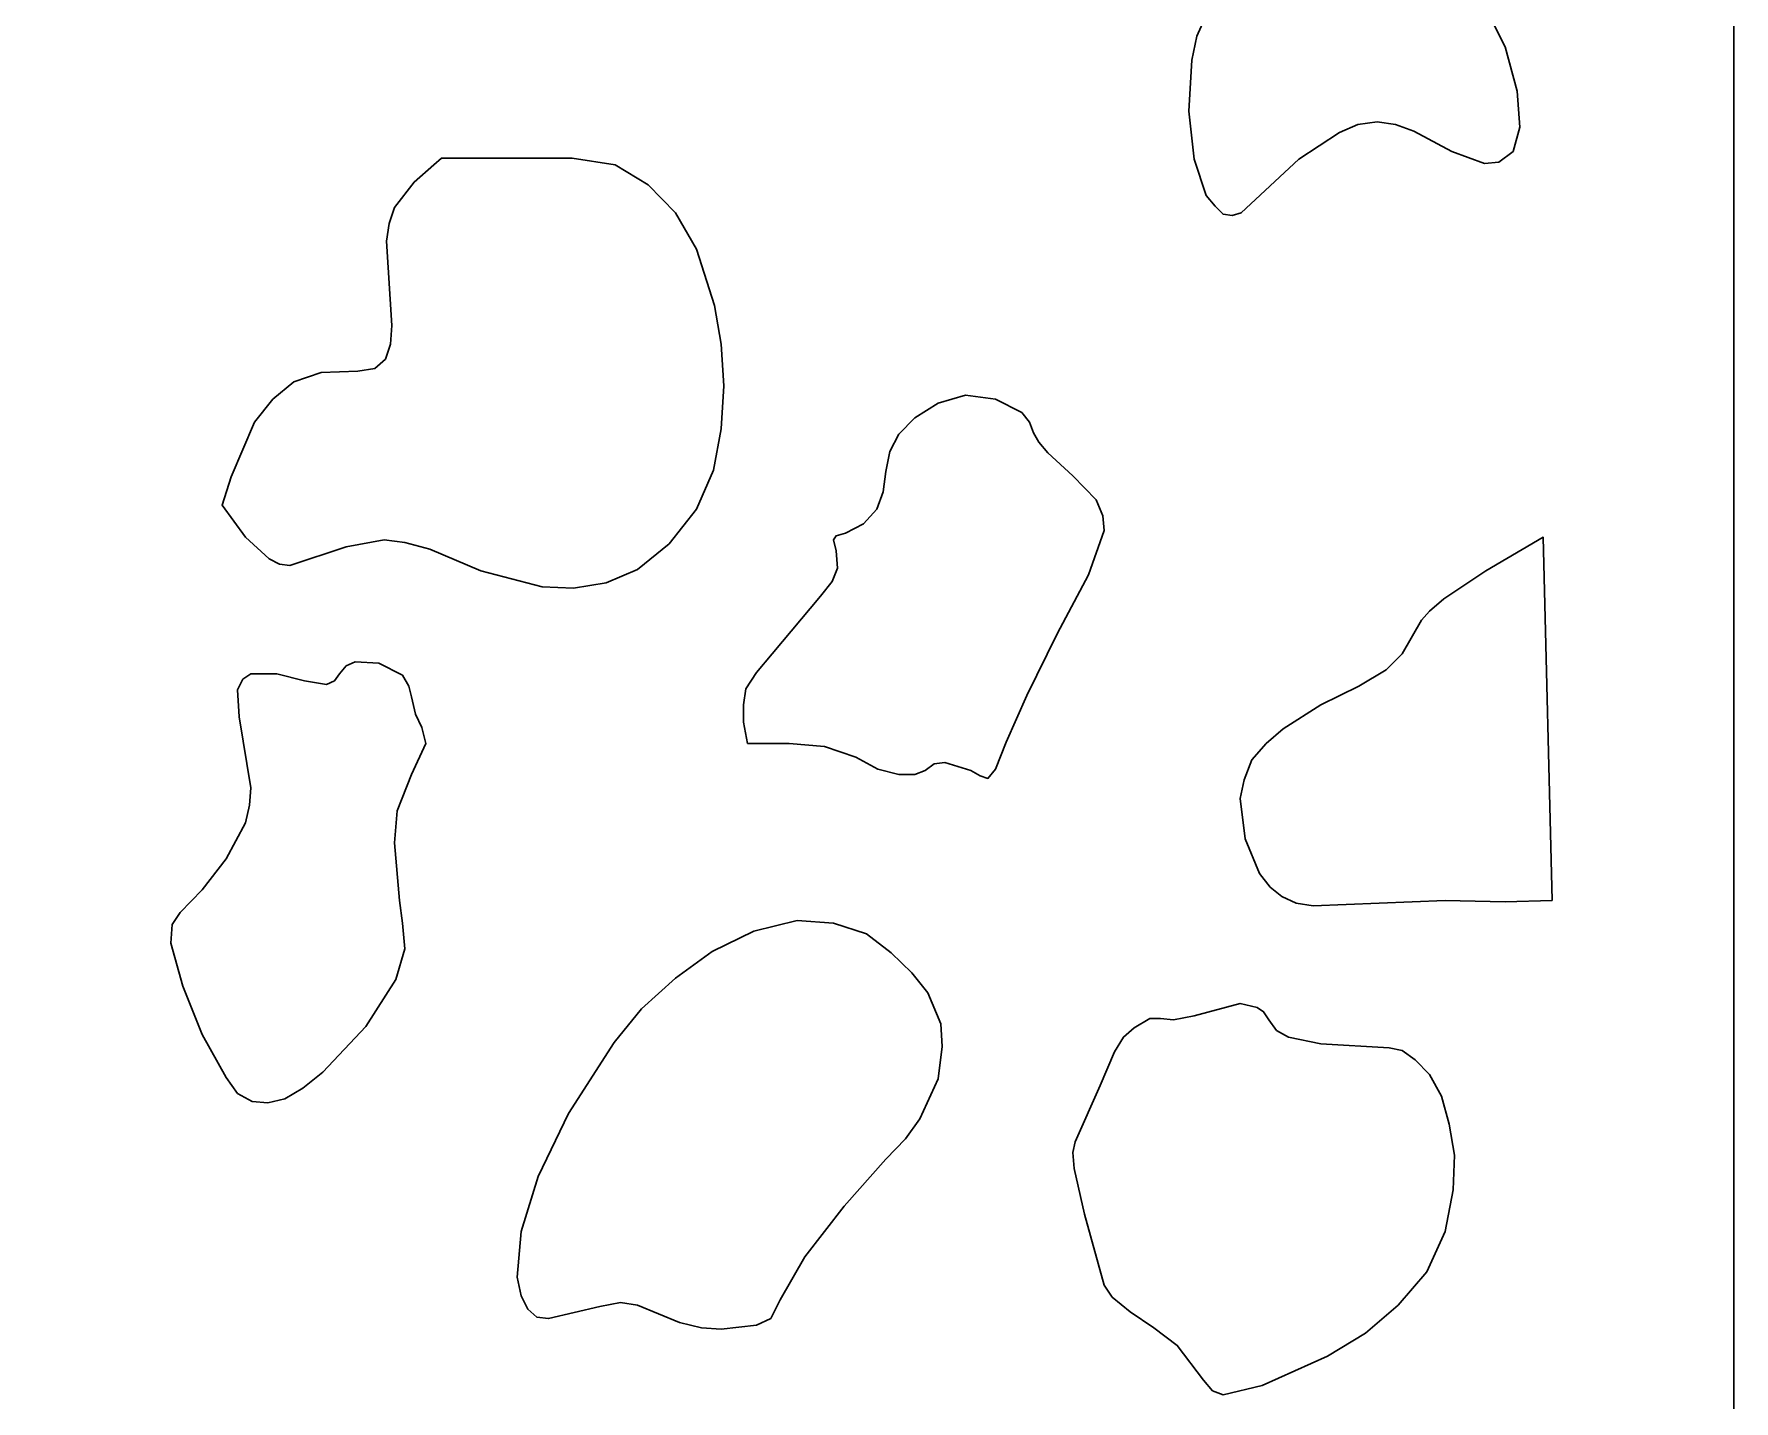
# Model space of a CAD drawing. Header units: centimetres. Extents: x -27 to -21, y -9 to 9.
# Drawn here: x -23.871 to -21, y -6.807 to -4.499 of the extents above; entities that cross this region are included whole.
import ezdxf

# ---------------------------------------------------------------- set-up
doc = ezdxf.new("R2010")
doc.units = ezdxf.units.CM
doc.header["$MEASUREMENT"] = 0
doc.layers.add('layer 1', color=7, linetype='Continuous')

msp = doc.modelspace()

# ---------------------------------------------------------------- linework, layer by layer
at = {"layer": 'layer 1', "color": 250, "lineweight": 30}
for points, knots in [([(-21.00043, -8.99444), (-21.00043, -8.99444), (-26.99914, -8.99536), (-26.99914, -8.99536), (-26.99914, -8.99536), (-26.99914, -8.99536), (-26.99914, 9.00077), (-26.99914, 9.00077), (-26.99914, 9.00077), (-26.99914, 9.00077), (-21.00043, 9.00077), (-21.00043, 9.00077), (-21.00043, 9.00077), (-21.00043, 9.00077), (-21.00043, -8.99444), (-21.00043, -8.99444)], [0, 0, 0, 0, 0.2, 0.2, 0.2, 0.2, 0.4, 0.4, 0.4, 0.4, 0.6, 0.6, 0.6, 0.6, 1, 1, 1, 1]), ([(-21.83258, -4.80149), (-21.83258, -4.80149), (-21.73527, -4.71095), (-21.73527, -4.71095), (-21.73527, -4.71095), (-21.73527, -4.71095), (-21.66695, -4.66578), (-21.66695, -4.66578), (-21.66695, -4.66578), (-21.66695, -4.66578), (-21.63596, -4.65214), (-21.63596, -4.65214), (-21.63596, -4.65214), (-21.63596, -4.65214), (-21.60296, -4.64771), (-21.60296, -4.64771), (-21.60296, -4.64771), (-21.60296, -4.64771), (-21.57197, -4.65214), (-21.57197, -4.65214), (-21.57197, -4.65214), (-21.57197, -4.65214), (-21.54131, -4.66357), (-21.54131, -4.66357), (-21.54131, -4.66357), (-21.54131, -4.66357), (-21.47699, -4.69749), (-21.47699, -4.69749), (-21.47699, -4.69749), (-21.47699, -4.69749), (-21.422, -4.71778), (-21.422, -4.71778), (-21.422, -4.71778), (-21.422, -4.71778), (-21.39768, -4.71556), (-21.39768, -4.71556), (-21.39768, -4.71556), (-21.39768, -4.71556), (-21.37335, -4.69749), (-21.37335, -4.69749), (-21.37335, -4.69749), (-21.37335, -4.69749), (-21.36235, -4.65674), (-21.36235, -4.65674), (-21.36235, -4.65674), (-21.36235, -4.65674), (-21.36668, -4.59571), (-21.36668, -4.59571), (-21.36668, -4.59571), (-21.36668, -4.59571), (-21.38668, -4.52104), (-21.38668, -4.52104), (-21.38668, -4.52104), (-21.38668, -4.52104), (-21.42434, -4.44636), (-21.42434, -4.44636), (-21.42434, -4.44636), (-21.42434, -4.44636), (-21.47266, -4.37629), (-21.47266, -4.37629), (-21.47266, -4.37629), (-21.47266, -4.37629), (-21.50132, -4.34679), (-21.50132, -4.34679), (-21.50132, -4.34679), (-21.50132, -4.34679), (-21.53465, -4.32411), (-21.53465, -4.32411), (-21.53465, -4.32411), (-21.53465, -4.32411), (-21.56997, -4.30844), (-21.56997, -4.30844), (-21.56997, -4.30844), (-21.56997, -4.30844), (-21.6053, -4.29922), (-21.6053, -4.29922), (-21.6053, -4.29922), (-21.6053, -4.29922), (-21.64496, -4.30383), (-21.64496, -4.30383), (-21.64496, -4.30383), (-21.64496, -4.30383), (-21.68695, -4.31508), (-21.68695, -4.31508), (-21.68695, -4.31508), (-21.68695, -4.31508), (-21.76193, -4.3514), (-21.76193, -4.3514), (-21.76193, -4.3514), (-21.76193, -4.3514), (-21.82158, -4.38754), (-21.82158, -4.38754), (-21.82158, -4.38754), (-21.82158, -4.38754), (-21.86124, -4.42368), (-21.86124, -4.42368), (-21.86124, -4.42368), (-21.86124, -4.42368), (-21.8899, -4.46443), (-21.8899, -4.46443), (-21.8899, -4.46443), (-21.8899, -4.46443), (-21.90757, -4.50297), (-21.90757, -4.50297), (-21.90757, -4.50297), (-21.90757, -4.50297), (-21.91623, -4.54353), (-21.91623, -4.54353), (-21.91623, -4.54353), (-21.91623, -4.54353), (-21.9209, -4.62964), (-21.9209, -4.62964), (-21.9209, -4.62964), (-21.9209, -4.62964), (-21.9119, -4.71095), (-21.9119, -4.71095), (-21.9119, -4.71095), (-21.9119, -4.71095), (-21.8919, -4.77199), (-21.8919, -4.77199), (-21.8919, -4.77199), (-21.8919, -4.77199), (-21.87657, -4.79024), (-21.87657, -4.79024), (-21.87657, -4.79024), (-21.87657, -4.79024), (-21.86324, -4.8037), (-21.86324, -4.8037), (-21.86324, -4.8037), (-21.86324, -4.8037), (-21.84791, -4.80591), (-21.84791, -4.80591), (-21.84791, -4.80591), (-21.84791, -4.80591), (-21.83258, -4.80149), (-21.83258, -4.80149)], [0, 0, 0, 0, 0.0285714, 0.0285714, 0.0285714, 0.0285714, 0.0571429, 0.0571429, 0.0571429, 0.0571429, 0.0857143, 0.0857143, 0.0857143, 0.0857143, 0.1142857, 0.1142857, 0.1142857, 0.1142857, 0.1428571, 0.1428571, 0.1428571, 0.1428571, 0.1714286, 0.1714286, 0.1714286, 0.1714286, 0.2, 0.2, 0.2, 0.2, 0.2285714, 0.2285714, 0.2285714, 0.2285714, 0.2571429, 0.2571429, 0.2571429, 0.2571429, 0.2857143, 0.2857143, 0.2857143, 0.2857143, 0.3142857, 0.3142857, 0.3142857, 0.3142857, 0.3428571, 0.3428571, 0.3428571, 0.3428571, 0.3714286, 0.3714286, 0.3714286, 0.3714286, 0.4, 0.4, 0.4, 0.4, 0.4285714, 0.4285714, 0.4285714, 0.4285714, 0.4571429, 0.4571429, 0.4571429, 0.4571429, 0.4857143, 0.4857143, 0.4857143, 0.4857143, 0.5142857, 0.5142857, 0.5142857, 0.5142857, 0.5428571, 0.5428571, 0.5428571, 0.5428571, 0.5714286, 0.5714286, 0.5714286, 0.5714286, 0.6, 0.6, 0.6, 0.6, 0.6285714, 0.6285714, 0.6285714, 0.6285714, 0.6571429, 0.6571429, 0.6571429, 0.6571429, 0.6857143, 0.6857143, 0.6857143, 0.6857143, 0.7142857, 0.7142857, 0.7142857, 0.7142857, 0.7428571, 0.7428571, 0.7428571, 0.7428571, 0.7714286, 0.7714286, 0.7714286, 0.7714286, 0.8, 0.8, 0.8, 0.8, 0.8285714, 0.8285714, 0.8285714, 0.8285714, 0.8571429, 0.8571429, 0.8571429, 0.8571429, 0.8857143, 0.8857143, 0.8857143, 0.8857143, 0.9142857, 0.9142857, 0.9142857, 0.9142857, 0.9428571, 0.9428571, 0.9428571, 0.9428571, 1, 1, 1, 1]), ([(-23.43924, -5.39632), (-23.43924, -5.39632), (-23.34426, -5.36479), (-23.34426, -5.36479), (-23.34426, -5.36479), (-23.34426, -5.36479), (-23.28027, -5.35336), (-23.28027, -5.35336), (-23.28027, -5.35336), (-23.28027, -5.35336), (-23.24494, -5.35797), (-23.24494, -5.35797), (-23.24494, -5.35797), (-23.24494, -5.35797), (-23.20295, -5.36921), (-23.20295, -5.36921), (-23.20295, -5.36921), (-23.20295, -5.36921), (-23.11697, -5.40554), (-23.11697, -5.40554), (-23.11697, -5.40554), (-23.11697, -5.40554), (-23.01333, -5.43264), (-23.01333, -5.43264), (-23.01333, -5.43264), (-23.01333, -5.43264), (-22.96034, -5.43486), (-22.96034, -5.43486), (-22.96034, -5.43486), (-22.96034, -5.43486), (-22.90502, -5.42582), (-22.90502, -5.42582), (-22.90502, -5.42582), (-22.90502, -5.42582), (-22.85203, -5.40314), (-22.85203, -5.40314), (-22.85203, -5.40314), (-22.85203, -5.40314), (-22.79904, -5.36018), (-22.79904, -5.36018), (-22.79904, -5.36018), (-22.79904, -5.36018), (-22.75272, -5.30136), (-22.75272, -5.30136), (-22.75272, -5.30136), (-22.75272, -5.30136), (-22.72406, -5.23572), (-22.72406, -5.23572), (-22.72406, -5.23572), (-22.72406, -5.23572), (-22.71073, -5.16565), (-22.71073, -5.16565), (-22.71073, -5.16565), (-22.71073, -5.16565), (-22.70639, -5.09337), (-22.70639, -5.09337), (-22.70639, -5.09337), (-22.70639, -5.09337), (-22.71073, -5.02312), (-22.71073, -5.02312), (-22.71073, -5.02312), (-22.71073, -5.02312), (-22.72206, -4.95748), (-22.72206, -4.95748), (-22.72206, -4.95748), (-22.72206, -4.95748), (-22.75272, -4.86252), (-22.75272, -4.86252), (-22.75272, -4.86252), (-22.75272, -4.86252), (-22.78804, -4.80149), (-22.78804, -4.80149), (-22.78804, -4.80149), (-22.78804, -4.80149), (-22.83437, -4.75392), (-22.83437, -4.75392), (-22.83437, -4.75392), (-22.83437, -4.75392), (-22.88969, -4.71999), (-22.88969, -4.71999), (-22.88969, -4.71999), (-22.88969, -4.71999), (-22.96234, -4.70874), (-22.96234, -4.70874), (-22.96234, -4.70874), (-22.96234, -4.70874), (-23.18329, -4.70874), (-23.18329, -4.70874), (-23.18329, -4.70874), (-23.18329, -4.70874), (-23.19629, -4.71999), (-23.19629, -4.71999), (-23.19629, -4.71999), (-23.19629, -4.71999), (-23.22961, -4.74949), (-23.22961, -4.74949), (-23.22961, -4.74949), (-23.22961, -4.74949), (-23.26261, -4.79245), (-23.26261, -4.79245), (-23.26261, -4.79245), (-23.26261, -4.79245), (-23.27161, -4.81956), (-23.27161, -4.81956), (-23.27161, -4.81956), (-23.27161, -4.81956), (-23.27594, -4.84906), (-23.27594, -4.84906), (-23.27594, -4.84906), (-23.27594, -4.84906), (-23.26694, -4.99141), (-23.26694, -4.99141), (-23.26694, -4.99141), (-23.26694, -4.99141), (-23.26927, -5.02312), (-23.26927, -5.02312), (-23.26927, -5.02312), (-23.26927, -5.02312), (-23.27794, -5.04801), (-23.27794, -5.04801), (-23.27794, -5.04801), (-23.27794, -5.04801), (-23.2956, -5.06387), (-23.2956, -5.06387), (-23.2956, -5.06387), (-23.2956, -5.06387), (-23.32459, -5.06848), (-23.32459, -5.06848), (-23.32459, -5.06848), (-23.32459, -5.06848), (-23.38625, -5.07069), (-23.38625, -5.07069), (-23.38625, -5.07069), (-23.38625, -5.07069), (-23.43257, -5.08655), (-23.43257, -5.08655), (-23.43257, -5.08655), (-23.43257, -5.08655), (-23.4679, -5.11587), (-23.4679, -5.11587), (-23.4679, -5.11587), (-23.4679, -5.11587), (-23.49889, -5.1544), (-23.49889, -5.1544), (-23.49889, -5.1544), (-23.49889, -5.1544), (-23.53855, -5.24715), (-23.53855, -5.24715), (-23.53855, -5.24715), (-23.53855, -5.24715), (-23.55388, -5.29454), (-23.55388, -5.29454), (-23.55388, -5.29454), (-23.55388, -5.29454), (-23.51422, -5.34893), (-23.51422, -5.34893), (-23.51422, -5.34893), (-23.51422, -5.34893), (-23.47456, -5.38507), (-23.47456, -5.38507), (-23.47456, -5.38507), (-23.47456, -5.38507), (-23.4569, -5.39411), (-23.4569, -5.39411), (-23.4569, -5.39411), (-23.4569, -5.39411), (-23.43924, -5.39632), (-23.43924, -5.39632)], [0, 0, 0, 0, 0.0232558, 0.0232558, 0.0232558, 0.0232558, 0.0465116, 0.0465116, 0.0465116, 0.0465116, 0.0697674, 0.0697674, 0.0697674, 0.0697674, 0.0930233, 0.0930233, 0.0930233, 0.0930233, 0.1162791, 0.1162791, 0.1162791, 0.1162791, 0.1395349, 0.1395349, 0.1395349, 0.1395349, 0.1627907, 0.1627907, 0.1627907, 0.1627907, 0.1860465, 0.1860465, 0.1860465, 0.1860465, 0.2093023, 0.2093023, 0.2093023, 0.2093023, 0.2325581, 0.2325581, 0.2325581, 0.2325581, 0.255814, 0.255814, 0.255814, 0.255814, 0.2790698, 0.2790698, 0.2790698, 0.2790698, 0.3023256, 0.3023256, 0.3023256, 0.3023256, 0.3255814, 0.3255814, 0.3255814, 0.3255814, 0.3488372, 0.3488372, 0.3488372, 0.3488372, 0.372093, 0.372093, 0.372093, 0.372093, 0.3953488, 0.3953488, 0.3953488, 0.3953488, 0.4186047, 0.4186047, 0.4186047, 0.4186047, 0.4418605, 0.4418605, 0.4418605, 0.4418605, 0.4651163, 0.4651163, 0.4651163, 0.4651163, 0.4883721, 0.4883721, 0.4883721, 0.4883721, 0.5116279, 0.5116279, 0.5116279, 0.5116279, 0.5348837, 0.5348837, 0.5348837, 0.5348837, 0.5581395, 0.5581395, 0.5581395, 0.5581395, 0.5813953, 0.5813953, 0.5813953, 0.5813953, 0.6046512, 0.6046512, 0.6046512, 0.6046512, 0.627907, 0.627907, 0.627907, 0.627907, 0.6511628, 0.6511628, 0.6511628, 0.6511628, 0.6744186, 0.6744186, 0.6744186, 0.6744186, 0.6976744, 0.6976744, 0.6976744, 0.6976744, 0.7209302, 0.7209302, 0.7209302, 0.7209302, 0.744186, 0.744186, 0.744186, 0.744186, 0.7674419, 0.7674419, 0.7674419, 0.7674419, 0.7906977, 0.7906977, 0.7906977, 0.7906977, 0.8139535, 0.8139535, 0.8139535, 0.8139535, 0.8372093, 0.8372093, 0.8372093, 0.8372093, 0.8604651, 0.8604651, 0.8604651, 0.8604651, 0.8837209, 0.8837209, 0.8837209, 0.8837209, 0.9069767, 0.9069767, 0.9069767, 0.9069767, 0.9302326, 0.9302326, 0.9302326, 0.9302326, 0.9534884, 0.9534884, 0.9534884, 0.9534884, 1, 1, 1, 1]), ([(-22.66674, -5.69724), (-22.66674, -5.69724), (-22.59608, -5.69724), (-22.59608, -5.69724), (-22.59608, -5.69724), (-22.59608, -5.69724), (-22.53643, -5.70185), (-22.53643, -5.70185), (-22.53643, -5.70185), (-22.53643, -5.70185), (-22.48344, -5.71992), (-22.48344, -5.71992), (-22.48344, -5.71992), (-22.48344, -5.71992), (-22.44612, -5.7402), (-22.44612, -5.7402), (-22.44612, -5.7402), (-22.44612, -5.7402), (-22.41079, -5.74924), (-22.41079, -5.74924), (-22.41079, -5.74924), (-22.41079, -5.74924), (-22.38413, -5.74924), (-22.38413, -5.74924), (-22.38413, -5.74924), (-22.38413, -5.74924), (-22.36647, -5.74241), (-22.36647, -5.74241), (-22.36647, -5.74241), (-22.36647, -5.74241), (-22.35114, -5.73117), (-22.35114, -5.73117), (-22.35114, -5.73117), (-22.35114, -5.73117), (-22.33347, -5.72895), (-22.33347, -5.72895), (-22.33347, -5.72895), (-22.33347, -5.72895), (-22.28948, -5.74241), (-22.28948, -5.74241), (-22.28948, -5.74241), (-22.28948, -5.74241), (-22.27382, -5.75163), (-22.27382, -5.75163), (-22.27382, -5.75163), (-22.27382, -5.75163), (-22.26049, -5.75606), (-22.26049, -5.75606), (-22.26049, -5.75606), (-22.26049, -5.75606), (-22.24749, -5.7402), (-22.24749, -5.7402), (-22.24749, -5.7402), (-22.24749, -5.7402), (-22.22983, -5.69503), (-22.22983, -5.69503), (-22.22983, -5.69503), (-22.22983, -5.69503), (-22.1945, -5.61574), (-22.1945, -5.61574), (-22.1945, -5.61574), (-22.1945, -5.61574), (-22.14351, -5.51175), (-22.14351, -5.51175), (-22.14351, -5.51175), (-22.14351, -5.51175), (-22.09086, -5.41218), (-22.09086, -5.41218), (-22.09086, -5.41218), (-22.09086, -5.41218), (-22.0642, -5.3375), (-22.0642, -5.3375), (-22.0642, -5.3375), (-22.0642, -5.3375), (-22.06653, -5.31279), (-22.06653, -5.31279), (-22.06653, -5.31279), (-22.06653, -5.31279), (-22.07753, -5.2855), (-22.07753, -5.2855), (-22.07753, -5.2855), (-22.07753, -5.2855), (-22.11719, -5.24494), (-22.11719, -5.24494), (-22.11719, -5.24494), (-22.11719, -5.24494), (-22.15918, -5.2064), (-22.15918, -5.2064), (-22.15918, -5.2064), (-22.15918, -5.2064), (-22.17451, -5.18833), (-22.17451, -5.18833), (-22.17451, -5.18833), (-22.17451, -5.18833), (-22.18351, -5.17247), (-22.18351, -5.17247), (-22.18351, -5.17247), (-22.18351, -5.17247), (-22.19017, -5.1544), (-22.19017, -5.1544), (-22.19017, -5.1544), (-22.19017, -5.1544), (-22.20317, -5.13855), (-22.20317, -5.13855), (-22.20317, -5.13855), (-22.20317, -5.13855), (-22.24749, -5.11587), (-22.24749, -5.11587), (-22.24749, -5.11587), (-22.24749, -5.11587), (-22.29815, -5.10904), (-22.29815, -5.10904), (-22.29815, -5.10904), (-22.29815, -5.10904), (-22.34447, -5.12269), (-22.34447, -5.12269), (-22.34447, -5.12269), (-22.34447, -5.12269), (-22.38413, -5.14758), (-22.38413, -5.14758), (-22.38413, -5.14758), (-22.38413, -5.14758), (-22.41079, -5.17469), (-22.41079, -5.17469), (-22.41079, -5.17469), (-22.41079, -5.17469), (-22.42612, -5.20419), (-22.42612, -5.20419), (-22.42612, -5.20419), (-22.42612, -5.20419), (-22.43279, -5.23812), (-22.43279, -5.23812), (-22.43279, -5.23812), (-22.43279, -5.23812), (-22.43712, -5.27204), (-22.43712, -5.27204), (-22.43712, -5.27204), (-22.43712, -5.27204), (-22.44812, -5.30136), (-22.44812, -5.30136), (-22.44812, -5.30136), (-22.44812, -5.30136), (-22.47044, -5.32625), (-22.47044, -5.32625), (-22.47044, -5.32625), (-22.47044, -5.32625), (-22.5011, -5.34211), (-22.5011, -5.34211), (-22.5011, -5.34211), (-22.5011, -5.34211), (-22.51677, -5.34672), (-22.51677, -5.34672), (-22.51677, -5.34672), (-22.51677, -5.34672), (-22.5211, -5.35336), (-22.5211, -5.35336), (-22.5211, -5.35336), (-22.5211, -5.35336), (-22.51677, -5.37161), (-22.51677, -5.37161), (-22.51677, -5.37161), (-22.51677, -5.37161), (-22.51443, -5.40093), (-22.51443, -5.40093), (-22.51443, -5.40093), (-22.51443, -5.40093), (-22.52343, -5.42361), (-22.52343, -5.42361), (-22.52343, -5.42361), (-22.52343, -5.42361), (-22.5431, -5.4485), (-22.5431, -5.4485), (-22.5431, -5.4485), (-22.5431, -5.4485), (-22.62474, -5.54567), (-22.62474, -5.54567), (-22.62474, -5.54567), (-22.62474, -5.54567), (-22.65141, -5.57739), (-22.65141, -5.57739), (-22.65141, -5.57739), (-22.65141, -5.57739), (-22.66907, -5.60449), (-22.66907, -5.60449), (-22.66907, -5.60449), (-22.66907, -5.60449), (-22.6734, -5.6316), (-22.6734, -5.6316), (-22.6734, -5.6316), (-22.6734, -5.6316), (-22.6734, -5.6611), (-22.6734, -5.6611), (-22.6734, -5.6611), (-22.6734, -5.6611), (-22.66674, -5.69724), (-22.66674, -5.69724)], [0, 0, 0, 0, 0.02, 0.02, 0.02, 0.02, 0.04, 0.04, 0.04, 0.04, 0.06, 0.06, 0.06, 0.06, 0.08, 0.08, 0.08, 0.08, 0.1, 0.1, 0.1, 0.1, 0.12, 0.12, 0.12, 0.12, 0.14, 0.14, 0.14, 0.14, 0.16, 0.16, 0.16, 0.16, 0.18, 0.18, 0.18, 0.18, 0.2, 0.2, 0.2, 0.2, 0.22, 0.22, 0.22, 0.22, 0.24, 0.24, 0.24, 0.24, 0.26, 0.26, 0.26, 0.26, 0.28, 0.28, 0.28, 0.28, 0.3, 0.3, 0.3, 0.3, 0.32, 0.32, 0.32, 0.32, 0.34, 0.34, 0.34, 0.34, 0.36, 0.36, 0.36, 0.36, 0.38, 0.38, 0.38, 0.38, 0.4, 0.4, 0.4, 0.4, 0.42, 0.42, 0.42, 0.42, 0.44, 0.44, 0.44, 0.44, 0.46, 0.46, 0.46, 0.46, 0.48, 0.48, 0.48, 0.48, 0.5, 0.5, 0.5, 0.5, 0.52, 0.52, 0.52, 0.52, 0.54, 0.54, 0.54, 0.54, 0.56, 0.56, 0.56, 0.56, 0.58, 0.58, 0.58, 0.58, 0.6, 0.6, 0.6, 0.6, 0.62, 0.62, 0.62, 0.62, 0.64, 0.64, 0.64, 0.64, 0.66, 0.66, 0.66, 0.66, 0.68, 0.68, 0.68, 0.68, 0.7, 0.7, 0.7, 0.7, 0.72, 0.72, 0.72, 0.72, 0.74, 0.74, 0.74, 0.74, 0.76, 0.76, 0.76, 0.76, 0.78, 0.78, 0.78, 0.78, 0.8, 0.8, 0.8, 0.8, 0.82, 0.82, 0.82, 0.82, 0.84, 0.84, 0.84, 0.84, 0.86, 0.86, 0.86, 0.86, 0.88, 0.88, 0.88, 0.88, 0.9, 0.9, 0.9, 0.9, 0.92, 0.92, 0.92, 0.92, 0.94, 0.94, 0.94, 0.94, 0.96, 0.96, 0.96, 0.96, 1, 1, 1, 1]), ([(-21.30736, -5.96183), (-21.30736, -5.96183), (-21.32269, -5.34893), (-21.32269, -5.34893), (-21.32269, -5.34893), (-21.32269, -5.34893), (-21.41967, -5.40554), (-21.41967, -5.40554), (-21.41967, -5.40554), (-21.41967, -5.40554), (-21.49032, -5.45293), (-21.49032, -5.45293), (-21.49032, -5.45293), (-21.49032, -5.45293), (-21.51465, -5.47339), (-21.51465, -5.47339), (-21.51465, -5.47339), (-21.51465, -5.47339), (-21.52798, -5.48907), (-21.52798, -5.48907), (-21.52798, -5.48907), (-21.52798, -5.48907), (-21.56097, -5.54567), (-21.56097, -5.54567), (-21.56097, -5.54567), (-21.56097, -5.54567), (-21.58763, -5.57278), (-21.58763, -5.57278), (-21.58763, -5.57278), (-21.58763, -5.57278), (-21.63396, -5.60007), (-21.63396, -5.60007), (-21.63396, -5.60007), (-21.63396, -5.60007), (-21.69794, -5.6316), (-21.69794, -5.6316), (-21.69794, -5.6316), (-21.69794, -5.6316), (-21.76193, -5.67235), (-21.76193, -5.67235), (-21.76193, -5.67235), (-21.76193, -5.67235), (-21.79059, -5.69724), (-21.79059, -5.69724), (-21.79059, -5.69724), (-21.79059, -5.69724), (-21.81492, -5.72434), (-21.81492, -5.72434), (-21.81492, -5.72434), (-21.81492, -5.72434), (-21.82792, -5.75827), (-21.82792, -5.75827), (-21.82792, -5.75827), (-21.82792, -5.75827), (-21.83458, -5.78998), (-21.83458, -5.78998), (-21.83458, -5.78998), (-21.83458, -5.78998), (-21.82592, -5.85784), (-21.82592, -5.85784), (-21.82592, -5.85784), (-21.82592, -5.85784), (-21.80159, -5.91666), (-21.80159, -5.91666), (-21.80159, -5.91666), (-21.80159, -5.91666), (-21.78393, -5.93934), (-21.78393, -5.93934), (-21.78393, -5.93934), (-21.78393, -5.93934), (-21.76393, -5.9552), (-21.76393, -5.9552), (-21.76393, -5.9552), (-21.76393, -5.9552), (-21.73994, -5.96644), (-21.73994, -5.96644), (-21.73994, -5.96644), (-21.73994, -5.96644), (-21.71094, -5.97105), (-21.71094, -5.97105), (-21.71094, -5.97105), (-21.71094, -5.97105), (-21.48832, -5.96183), (-21.48832, -5.96183), (-21.48832, -5.96183), (-21.48832, -5.96183), (-21.38668, -5.96423), (-21.38668, -5.96423), (-21.38668, -5.96423), (-21.38668, -5.96423), (-21.30736, -5.96183), (-21.30736, -5.96183)], [0, 0, 0, 0, 0.0416667, 0.0416667, 0.0416667, 0.0416667, 0.0833333, 0.0833333, 0.0833333, 0.0833333, 0.125, 0.125, 0.125, 0.125, 0.1666667, 0.1666667, 0.1666667, 0.1666667, 0.2083333, 0.2083333, 0.2083333, 0.2083333, 0.25, 0.25, 0.25, 0.25, 0.2916667, 0.2916667, 0.2916667, 0.2916667, 0.3333333, 0.3333333, 0.3333333, 0.3333333, 0.375, 0.375, 0.375, 0.375, 0.4166667, 0.4166667, 0.4166667, 0.4166667, 0.4583333, 0.4583333, 0.4583333, 0.4583333, 0.5, 0.5, 0.5, 0.5, 0.5416667, 0.5416667, 0.5416667, 0.5416667, 0.5833333, 0.5833333, 0.5833333, 0.5833333, 0.625, 0.625, 0.625, 0.625, 0.6666667, 0.6666667, 0.6666667, 0.6666667, 0.7083333, 0.7083333, 0.7083333, 0.7083333, 0.75, 0.75, 0.75, 0.75, 0.7916667, 0.7916667, 0.7916667, 0.7916667, 0.8333333, 0.8333333, 0.8333333, 0.8333333, 0.875, 0.875, 0.875, 0.875, 0.9166667, 0.9166667, 0.9166667, 0.9166667, 1, 1, 1, 1]), ([(-23.50555, -5.5796), (-23.50555, -5.5796), (-23.46123, -5.5796), (-23.46123, -5.5796), (-23.46123, -5.5796), (-23.46123, -5.5796), (-23.41491, -5.59103), (-23.41491, -5.59103), (-23.41491, -5.59103), (-23.41491, -5.59103), (-23.37725, -5.59767), (-23.37725, -5.59767), (-23.37725, -5.59767), (-23.37725, -5.59767), (-23.36425, -5.59103), (-23.36425, -5.59103), (-23.36425, -5.59103), (-23.36425, -5.59103), (-23.35525, -5.5796), (-23.35525, -5.5796), (-23.35525, -5.5796), (-23.35525, -5.5796), (-23.34426, -5.56614), (-23.34426, -5.56614), (-23.34426, -5.56614), (-23.34426, -5.56614), (-23.32893, -5.55932), (-23.32893, -5.55932), (-23.32893, -5.55932), (-23.32893, -5.55932), (-23.28927, -5.56153), (-23.28927, -5.56153), (-23.28927, -5.56153), (-23.28927, -5.56153), (-23.24928, -5.58181), (-23.24928, -5.58181), (-23.24928, -5.58181), (-23.24928, -5.58181), (-23.23828, -5.60007), (-23.23828, -5.60007), (-23.23828, -5.60007), (-23.23828, -5.60007), (-23.23395, -5.61814), (-23.23395, -5.61814), (-23.23395, -5.61814), (-23.23395, -5.61814), (-23.22728, -5.64745), (-23.22728, -5.64745), (-23.22728, -5.64745), (-23.22728, -5.64745), (-23.21628, -5.67013), (-23.21628, -5.67013), (-23.21628, -5.67013), (-23.21628, -5.67013), (-23.20962, -5.69724), (-23.20962, -5.69724), (-23.20962, -5.69724), (-23.20962, -5.69724), (-23.23395, -5.74924), (-23.23395, -5.74924), (-23.23395, -5.74924), (-23.23395, -5.74924), (-23.25827, -5.81045), (-23.25827, -5.81045), (-23.25827, -5.81045), (-23.25827, -5.81045), (-23.26261, -5.86466), (-23.26261, -5.86466), (-23.26261, -5.86466), (-23.26261, -5.86466), (-23.25394, -5.96183), (-23.25394, -5.96183), (-23.25394, -5.96183), (-23.25394, -5.96183), (-23.24928, -6.00037), (-23.24928, -6.00037), (-23.24928, -6.00037), (-23.24928, -6.00037), (-23.24494, -6.04333), (-23.24494, -6.04333), (-23.24494, -6.04333), (-23.24494, -6.04333), (-23.26027, -6.09533), (-23.26027, -6.09533), (-23.26027, -6.09533), (-23.26027, -6.09533), (-23.31126, -6.17461), (-23.31126, -6.17461), (-23.31126, -6.17461), (-23.31126, -6.17461), (-23.38391, -6.2515), (-23.38391, -6.2515), (-23.38391, -6.2515), (-23.38391, -6.2515), (-23.41724, -6.27861), (-23.41724, -6.27861), (-23.41724, -6.27861), (-23.41724, -6.27861), (-23.4479, -6.29668), (-23.4479, -6.29668), (-23.4479, -6.29668), (-23.4479, -6.29668), (-23.47656, -6.3035), (-23.47656, -6.3035), (-23.47656, -6.3035), (-23.47656, -6.3035), (-23.50322, -6.30129), (-23.50322, -6.30129), (-23.50322, -6.30129), (-23.50322, -6.30129), (-23.52755, -6.28764), (-23.52755, -6.28764), (-23.52755, -6.28764), (-23.52755, -6.28764), (-23.54721, -6.26054), (-23.54721, -6.26054), (-23.54721, -6.26054), (-23.54721, -6.26054), (-23.5872, -6.18808), (-23.5872, -6.18808), (-23.5872, -6.18808), (-23.5872, -6.18808), (-23.6202, -6.10676), (-23.6202, -6.10676), (-23.6202, -6.10676), (-23.6202, -6.10676), (-23.64019, -6.0343), (-23.64019, -6.0343), (-23.64019, -6.0343), (-23.64019, -6.0343), (-23.63786, -6.00258), (-23.63786, -6.00258), (-23.63786, -6.00258), (-23.63786, -6.00258), (-23.62453, -5.9823), (-23.62453, -5.9823), (-23.62453, -5.9823), (-23.62453, -5.9823), (-23.5872, -5.94376), (-23.5872, -5.94376), (-23.5872, -5.94376), (-23.5872, -5.94376), (-23.54721, -5.89177), (-23.54721, -5.89177), (-23.54721, -5.89177), (-23.54721, -5.89177), (-23.51422, -5.83073), (-23.51422, -5.83073), (-23.51422, -5.83073), (-23.51422, -5.83073), (-23.50755, -5.80123), (-23.50755, -5.80123), (-23.50755, -5.80123), (-23.50755, -5.80123), (-23.50555, -5.77191), (-23.50555, -5.77191), (-23.50555, -5.77191), (-23.50555, -5.77191), (-23.52522, -5.65206), (-23.52522, -5.65206), (-23.52522, -5.65206), (-23.52522, -5.65206), (-23.52755, -5.6067), (-23.52755, -5.6067), (-23.52755, -5.6067), (-23.52755, -5.6067), (-23.51855, -5.58863), (-23.51855, -5.58863), (-23.51855, -5.58863), (-23.51855, -5.58863), (-23.50555, -5.5796), (-23.50555, -5.5796)], [0, 0, 0, 0, 0.0227273, 0.0227273, 0.0227273, 0.0227273, 0.0454545, 0.0454545, 0.0454545, 0.0454545, 0.0681818, 0.0681818, 0.0681818, 0.0681818, 0.0909091, 0.0909091, 0.0909091, 0.0909091, 0.1136364, 0.1136364, 0.1136364, 0.1136364, 0.1363636, 0.1363636, 0.1363636, 0.1363636, 0.1590909, 0.1590909, 0.1590909, 0.1590909, 0.1818182, 0.1818182, 0.1818182, 0.1818182, 0.2045455, 0.2045455, 0.2045455, 0.2045455, 0.2272727, 0.2272727, 0.2272727, 0.2272727, 0.25, 0.25, 0.25, 0.25, 0.2727273, 0.2727273, 0.2727273, 0.2727273, 0.2954545, 0.2954545, 0.2954545, 0.2954545, 0.3181818, 0.3181818, 0.3181818, 0.3181818, 0.3409091, 0.3409091, 0.3409091, 0.3409091, 0.3636364, 0.3636364, 0.3636364, 0.3636364, 0.3863636, 0.3863636, 0.3863636, 0.3863636, 0.4090909, 0.4090909, 0.4090909, 0.4090909, 0.4318182, 0.4318182, 0.4318182, 0.4318182, 0.4545455, 0.4545455, 0.4545455, 0.4545455, 0.4772727, 0.4772727, 0.4772727, 0.4772727, 0.5, 0.5, 0.5, 0.5, 0.5227273, 0.5227273, 0.5227273, 0.5227273, 0.5454545, 0.5454545, 0.5454545, 0.5454545, 0.5681818, 0.5681818, 0.5681818, 0.5681818, 0.5909091, 0.5909091, 0.5909091, 0.5909091, 0.6136364, 0.6136364, 0.6136364, 0.6136364, 0.6363636, 0.6363636, 0.6363636, 0.6363636, 0.6590909, 0.6590909, 0.6590909, 0.6590909, 0.6818182, 0.6818182, 0.6818182, 0.6818182, 0.7045455, 0.7045455, 0.7045455, 0.7045455, 0.7272727, 0.7272727, 0.7272727, 0.7272727, 0.75, 0.75, 0.75, 0.75, 0.7727273, 0.7727273, 0.7727273, 0.7727273, 0.7954545, 0.7954545, 0.7954545, 0.7954545, 0.8181818, 0.8181818, 0.8181818, 0.8181818, 0.8409091, 0.8409091, 0.8409091, 0.8409091, 0.8636364, 0.8636364, 0.8636364, 0.8636364, 0.8863636, 0.8863636, 0.8863636, 0.8863636, 0.9090909, 0.9090909, 0.9090909, 0.9090909, 0.9318182, 0.9318182, 0.9318182, 0.9318182, 0.9545455, 0.9545455, 0.9545455, 0.9545455, 1, 1, 1, 1]), ([(-22.62708, -6.66766), (-22.62708, -6.66766), (-22.61141, -6.63595), (-22.61141, -6.63595), (-22.61141, -6.63595), (-22.61141, -6.63595), (-22.56976, -6.56367), (-22.56976, -6.56367), (-22.56976, -6.56367), (-22.56976, -6.56367), (-22.50344, -6.47775), (-22.50344, -6.47775), (-22.50344, -6.47775), (-22.50344, -6.47775), (-22.43279, -6.39846), (-22.43279, -6.39846), (-22.43279, -6.39846), (-22.43279, -6.39846), (-22.39979, -6.36453), (-22.39979, -6.36453), (-22.39979, -6.36453), (-22.39979, -6.36453), (-22.37546, -6.33061), (-22.37546, -6.33061), (-22.37546, -6.33061), (-22.37546, -6.33061), (-22.34447, -6.26275), (-22.34447, -6.26275), (-22.34447, -6.26275), (-22.34447, -6.26275), (-22.33781, -6.20854), (-22.33781, -6.20854), (-22.33781, -6.20854), (-22.33781, -6.20854), (-22.34014, -6.17001), (-22.34014, -6.17001), (-22.34014, -6.17001), (-22.34014, -6.17001), (-22.36213, -6.11801), (-22.36213, -6.11801), (-22.36213, -6.11801), (-22.36213, -6.11801), (-22.3888, -6.08408), (-22.3888, -6.08408), (-22.3888, -6.08408), (-22.3888, -6.08408), (-22.42412, -6.05015), (-22.42412, -6.05015), (-22.42412, -6.05015), (-22.42412, -6.05015), (-22.46578, -6.01844), (-22.46578, -6.01844), (-22.46578, -6.01844), (-22.46578, -6.01844), (-22.5211, -6.00037), (-22.5211, -6.00037), (-22.5211, -6.00037), (-22.5211, -6.00037), (-22.58275, -5.99594), (-22.58275, -5.99594), (-22.58275, -5.99594), (-22.58275, -5.99594), (-22.65574, -6.01402), (-22.65574, -6.01402), (-22.65574, -6.01402), (-22.65574, -6.01402), (-22.72639, -6.04794), (-22.72639, -6.04794), (-22.72639, -6.04794), (-22.72639, -6.04794), (-22.78804, -6.09312), (-22.78804, -6.09312), (-22.78804, -6.09312), (-22.78804, -6.09312), (-22.84536, -6.14511), (-22.84536, -6.14511), (-22.84536, -6.14511), (-22.84536, -6.14511), (-22.89169, -6.20172), (-22.89169, -6.20172), (-22.89169, -6.20172), (-22.89169, -6.20172), (-22.969, -6.32157), (-22.969, -6.32157), (-22.969, -6.32157), (-22.969, -6.32157), (-23.01999, -6.42796), (-23.01999, -6.42796), (-23.01999, -6.42796), (-23.01999, -6.42796), (-23.04865, -6.52071), (-23.04865, -6.52071), (-23.04865, -6.52071), (-23.04865, -6.52071), (-23.05532, -6.5976), (-23.05532, -6.5976), (-23.05532, -6.5976), (-23.05532, -6.5976), (-23.04865, -6.62931), (-23.04865, -6.62931), (-23.04865, -6.62931), (-23.04865, -6.62931), (-23.03766, -6.65181), (-23.03766, -6.65181), (-23.03766, -6.65181), (-23.03766, -6.65181), (-23.02199, -6.66545), (-23.02199, -6.66545), (-23.02199, -6.66545), (-23.02199, -6.66545), (-23.00233, -6.66766), (-23.00233, -6.66766), (-23.00233, -6.66766), (-23.00233, -6.66766), (-22.91602, -6.64738), (-22.91602, -6.64738), (-22.91602, -6.64738), (-22.91602, -6.64738), (-22.88069, -6.64056), (-22.88069, -6.64056), (-22.88069, -6.64056), (-22.88069, -6.64056), (-22.85203, -6.64499), (-22.85203, -6.64499), (-22.85203, -6.64499), (-22.85203, -6.64499), (-22.78138, -6.67449), (-22.78138, -6.67449), (-22.78138, -6.67449), (-22.78138, -6.67449), (-22.74405, -6.68352), (-22.74405, -6.68352), (-22.74405, -6.68352), (-22.74405, -6.68352), (-22.71073, -6.68573), (-22.71073, -6.68573), (-22.71073, -6.68573), (-22.71073, -6.68573), (-22.65141, -6.67891), (-22.65141, -6.67891), (-22.65141, -6.67891), (-22.65141, -6.67891), (-22.62708, -6.66766), (-22.62708, -6.66766)], [0, 0, 0, 0, 0.027027, 0.027027, 0.027027, 0.027027, 0.0540541, 0.0540541, 0.0540541, 0.0540541, 0.0810811, 0.0810811, 0.0810811, 0.0810811, 0.1081081, 0.1081081, 0.1081081, 0.1081081, 0.1351351, 0.1351351, 0.1351351, 0.1351351, 0.1621622, 0.1621622, 0.1621622, 0.1621622, 0.1891892, 0.1891892, 0.1891892, 0.1891892, 0.2162162, 0.2162162, 0.2162162, 0.2162162, 0.2432432, 0.2432432, 0.2432432, 0.2432432, 0.2702703, 0.2702703, 0.2702703, 0.2702703, 0.2972973, 0.2972973, 0.2972973, 0.2972973, 0.3243243, 0.3243243, 0.3243243, 0.3243243, 0.3513514, 0.3513514, 0.3513514, 0.3513514, 0.3783784, 0.3783784, 0.3783784, 0.3783784, 0.4054054, 0.4054054, 0.4054054, 0.4054054, 0.4324324, 0.4324324, 0.4324324, 0.4324324, 0.4594595, 0.4594595, 0.4594595, 0.4594595, 0.4864865, 0.4864865, 0.4864865, 0.4864865, 0.5135135, 0.5135135, 0.5135135, 0.5135135, 0.5405405, 0.5405405, 0.5405405, 0.5405405, 0.5675676, 0.5675676, 0.5675676, 0.5675676, 0.5945946, 0.5945946, 0.5945946, 0.5945946, 0.6216216, 0.6216216, 0.6216216, 0.6216216, 0.6486486, 0.6486486, 0.6486486, 0.6486486, 0.6756757, 0.6756757, 0.6756757, 0.6756757, 0.7027027, 0.7027027, 0.7027027, 0.7027027, 0.7297297, 0.7297297, 0.7297297, 0.7297297, 0.7567568, 0.7567568, 0.7567568, 0.7567568, 0.7837838, 0.7837838, 0.7837838, 0.7837838, 0.8108108, 0.8108108, 0.8108108, 0.8108108, 0.8378378, 0.8378378, 0.8378378, 0.8378378, 0.8648649, 0.8648649, 0.8648649, 0.8648649, 0.8918919, 0.8918919, 0.8918919, 0.8918919, 0.9189189, 0.9189189, 0.9189189, 0.9189189, 0.9459459, 0.9459459, 0.9459459, 0.9459459, 1, 1, 1, 1]), ([(-21.86324, -6.79655), (-21.86324, -6.79655), (-21.79726, -6.78088), (-21.79726, -6.78088), (-21.79726, -6.78088), (-21.79726, -6.78088), (-21.68695, -6.73109), (-21.68695, -6.73109), (-21.68695, -6.73109), (-21.68695, -6.73109), (-21.62296, -6.69256), (-21.62296, -6.69256), (-21.62296, -6.69256), (-21.62296, -6.69256), (-21.56764, -6.64499), (-21.56764, -6.64499), (-21.56764, -6.64499), (-21.56764, -6.64499), (-21.51898, -6.58856), (-21.51898, -6.58856), (-21.51898, -6.58856), (-21.51898, -6.58856), (-21.48832, -6.52071), (-21.48832, -6.52071), (-21.48832, -6.52071), (-21.48832, -6.52071), (-21.47499, -6.45046), (-21.47499, -6.45046), (-21.47499, -6.45046), (-21.47499, -6.45046), (-21.47266, -6.39164), (-21.47266, -6.39164), (-21.47266, -6.39164), (-21.47266, -6.39164), (-21.48166, -6.33964), (-21.48166, -6.33964), (-21.48166, -6.33964), (-21.48166, -6.33964), (-21.49465, -6.29225), (-21.49465, -6.29225), (-21.49465, -6.29225), (-21.49465, -6.29225), (-21.51465, -6.25593), (-21.51465, -6.25593), (-21.51465, -6.25593), (-21.51465, -6.25593), (-21.53898, -6.23104), (-21.53898, -6.23104), (-21.53898, -6.23104), (-21.53898, -6.23104), (-21.56097, -6.21536), (-21.56097, -6.21536), (-21.56097, -6.21536), (-21.56097, -6.21536), (-21.58297, -6.21075), (-21.58297, -6.21075), (-21.58297, -6.21075), (-21.58297, -6.21075), (-21.69794, -6.20393), (-21.69794, -6.20393), (-21.69794, -6.20393), (-21.69794, -6.20393), (-21.75293, -6.19268), (-21.75293, -6.19268), (-21.75293, -6.19268), (-21.75293, -6.19268), (-21.77293, -6.18144), (-21.77293, -6.18144), (-21.77293, -6.18144), (-21.77293, -6.18144), (-21.78626, -6.16318), (-21.78626, -6.16318), (-21.78626, -6.16318), (-21.78626, -6.16318), (-21.79492, -6.14972), (-21.79492, -6.14972), (-21.79492, -6.14972), (-21.79492, -6.14972), (-21.80592, -6.1429), (-21.80592, -6.1429), (-21.80592, -6.1429), (-21.80592, -6.1429), (-21.83458, -6.13608), (-21.83458, -6.13608), (-21.83458, -6.13608), (-21.83458, -6.13608), (-21.9119, -6.15655), (-21.9119, -6.15655), (-21.9119, -6.15655), (-21.9119, -6.15655), (-21.94722, -6.16318), (-21.94722, -6.16318), (-21.94722, -6.16318), (-21.94722, -6.16318), (-21.96922, -6.16097), (-21.96922, -6.16097), (-21.96922, -6.16097), (-21.96922, -6.16097), (-21.98688, -6.16097), (-21.98688, -6.16097), (-21.98688, -6.16097), (-21.98688, -6.16097), (-22.01354, -6.17683), (-22.01354, -6.17683), (-22.01354, -6.17683), (-22.01354, -6.17683), (-22.03121, -6.19268), (-22.03121, -6.19268), (-22.03121, -6.19268), (-22.03121, -6.19268), (-22.04654, -6.21758), (-22.04654, -6.21758), (-22.04654, -6.21758), (-22.04654, -6.21758), (-22.07086, -6.274), (-22.07086, -6.274), (-22.07086, -6.274), (-22.07086, -6.274), (-22.11285, -6.36914), (-22.11285, -6.36914), (-22.11285, -6.36914), (-22.11285, -6.36914), (-22.11719, -6.38721), (-22.11719, -6.38721), (-22.11719, -6.38721), (-22.11719, -6.38721), (-22.11485, -6.41432), (-22.11485, -6.41432), (-22.11485, -6.41432), (-22.11485, -6.41432), (-22.09719, -6.49121), (-22.09719, -6.49121), (-22.09719, -6.49121), (-22.09719, -6.49121), (-22.0642, -6.61106), (-22.0642, -6.61106), (-22.0642, -6.61106), (-22.0642, -6.61106), (-22.05087, -6.63152), (-22.05087, -6.63152), (-22.05087, -6.63152), (-22.05087, -6.63152), (-22.02021, -6.65642), (-22.02021, -6.65642), (-22.02021, -6.65642), (-22.02021, -6.65642), (-21.98022, -6.68352), (-21.98022, -6.68352), (-21.98022, -6.68352), (-21.98022, -6.68352), (-21.94056, -6.71302), (-21.94056, -6.71302), (-21.94056, -6.71302), (-21.94056, -6.71302), (-21.89657, -6.77166), (-21.89657, -6.77166), (-21.89657, -6.77166), (-21.89657, -6.77166), (-21.8809, -6.78991), (-21.8809, -6.78991), (-21.8809, -6.78991), (-21.8809, -6.78991), (-21.86324, -6.79655), (-21.86324, -6.79655)], [0, 0, 0, 0, 0.0238095, 0.0238095, 0.0238095, 0.0238095, 0.047619, 0.047619, 0.047619, 0.047619, 0.0714286, 0.0714286, 0.0714286, 0.0714286, 0.0952381, 0.0952381, 0.0952381, 0.0952381, 0.1190476, 0.1190476, 0.1190476, 0.1190476, 0.1428571, 0.1428571, 0.1428571, 0.1428571, 0.1666667, 0.1666667, 0.1666667, 0.1666667, 0.1904762, 0.1904762, 0.1904762, 0.1904762, 0.2142857, 0.2142857, 0.2142857, 0.2142857, 0.2380952, 0.2380952, 0.2380952, 0.2380952, 0.2619048, 0.2619048, 0.2619048, 0.2619048, 0.2857143, 0.2857143, 0.2857143, 0.2857143, 0.3095238, 0.3095238, 0.3095238, 0.3095238, 0.3333333, 0.3333333, 0.3333333, 0.3333333, 0.3571429, 0.3571429, 0.3571429, 0.3571429, 0.3809524, 0.3809524, 0.3809524, 0.3809524, 0.4047619, 0.4047619, 0.4047619, 0.4047619, 0.4285714, 0.4285714, 0.4285714, 0.4285714, 0.452381, 0.452381, 0.452381, 0.452381, 0.4761905, 0.4761905, 0.4761905, 0.4761905, 0.5, 0.5, 0.5, 0.5, 0.5238095, 0.5238095, 0.5238095, 0.5238095, 0.547619, 0.547619, 0.547619, 0.547619, 0.5714286, 0.5714286, 0.5714286, 0.5714286, 0.5952381, 0.5952381, 0.5952381, 0.5952381, 0.6190476, 0.6190476, 0.6190476, 0.6190476, 0.6428571, 0.6428571, 0.6428571, 0.6428571, 0.6666667, 0.6666667, 0.6666667, 0.6666667, 0.6904762, 0.6904762, 0.6904762, 0.6904762, 0.7142857, 0.7142857, 0.7142857, 0.7142857, 0.7380952, 0.7380952, 0.7380952, 0.7380952, 0.7619048, 0.7619048, 0.7619048, 0.7619048, 0.7857143, 0.7857143, 0.7857143, 0.7857143, 0.8095238, 0.8095238, 0.8095238, 0.8095238, 0.8333333, 0.8333333, 0.8333333, 0.8333333, 0.8571429, 0.8571429, 0.8571429, 0.8571429, 0.8809524, 0.8809524, 0.8809524, 0.8809524, 0.9047619, 0.9047619, 0.9047619, 0.9047619, 0.9285714, 0.9285714, 0.9285714, 0.9285714, 0.952381, 0.952381, 0.952381, 0.952381, 1, 1, 1, 1])]:
    msp.add_open_spline(points, degree=3, knots=knots, dxfattribs=at)

doc.saveas('drawing.dxf')
